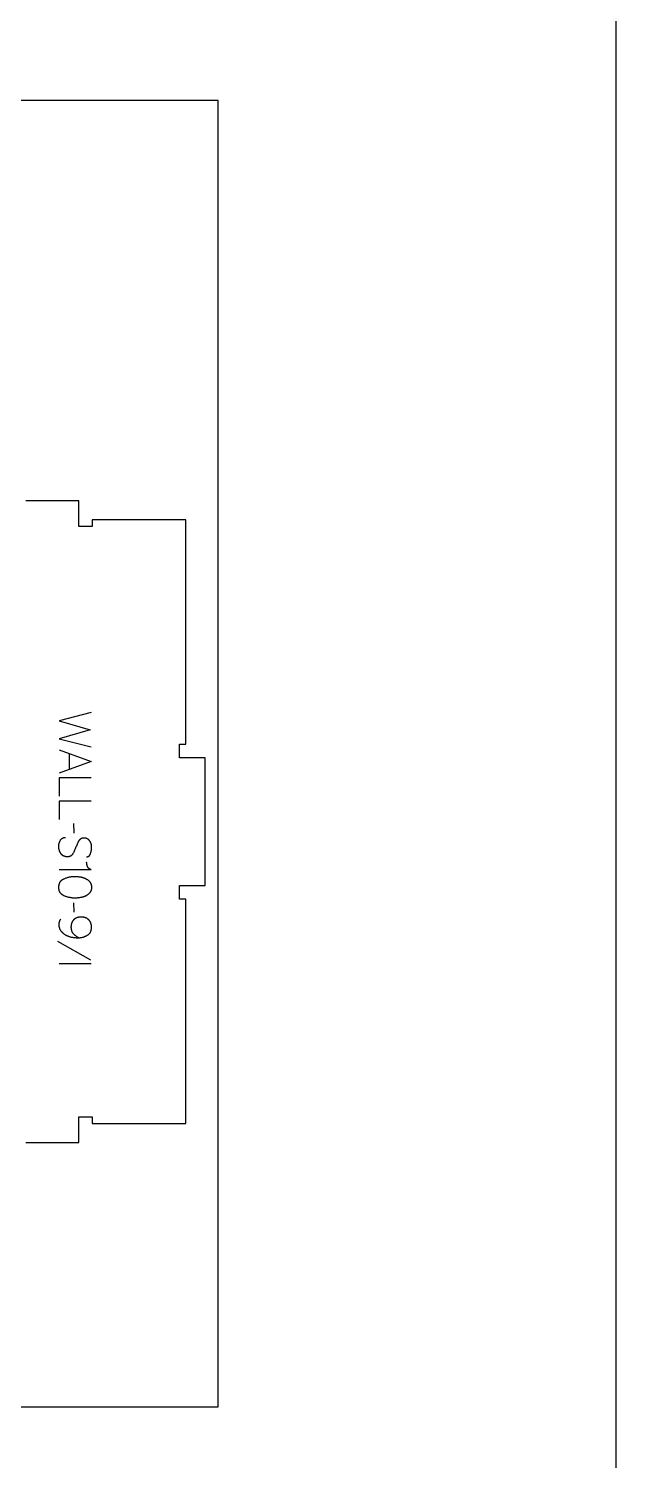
# Model space of a CAD drawing. Extents: x 5216 to 8399, y -10461 to -4867.
# Drawn here: x 7850 to 8399, y -8161 to -6824 of the extents above; entities that cross this region are included whole.
import ezdxf

# ---------------------------------------------------------------- set-up
doc = ezdxf.new("R2010")
doc.units = 0
for name, color, linetype in [('0_SHEET_SPRUCEPLY_2440X122', 1, 'CONTINUOUS'), ('1_ANYTOOL_1MMDEEP_LABELS_S', 2, 'CONTINUOUS'), ('4_ANYTOOL_CUTTHROUGH_OUTSI', 5, 'CONTINUOUS'), ('DONOTCUT', 18, 'CONTINUOUS')]:
    doc.layers.add(name, color=color, linetype=linetype)

msp = doc.modelspace()

# ---------------------------------------------------------------- linework, layer by layer
at = {"layer": '0_SHEET_SPRUCEPLY_2440X122'}
msp.add_lwpolyline([(5587.3, -6891.2), (5587.3, -8111.2), (8027.3, -8111.2), (8027.3, -6891.2)], close=True, dxfattribs=at)
at = {"layer": '1_ANYTOOL_1MMDEEP_LABELS_S'}
for points in [[(7908.9, -7462.9), (7878.9, -7470.6), (7908, -7479), (7878.9, -7487.5), (7908.9, -7495)], [(7878.9, -7497.6), (7908.9, -7508.5), (7878.9, -7519.5)], [(7888.4, -7501.1), (7888.4, -7516)], [(7908.9, -7523.8), (7878.9, -7523.8), (7878.9, -7540.9)], [(7908.9, -7545.6), (7878.9, -7545.6), (7878.9, -7562.7)], [(7892.8, -7575.4), (7892.7, -7566.6)], [(7904.3, -7597.6), (7904.5, -7597.6), (7904.6, -7597.6), (7904.7, -7597.6), (7904.7, -7597.6), (7904.8, -7597.6), (7904.9, -7597.6), (7905, -7597.6), (7905.1, -7597.5), (7905.2, -7597.5), (7905.3, -7597.5), (7905.3, -7597.5), (7905.4, -7597.5), (7905.5, -7597.5), (7905.6, -7597.4), (7905.7, -7597.4), (7905.8, -7597.4), (7905.8, -7597.4), (7905.9, -7597.3), (7906, -7597.3), (7906.1, -7597.3), (7906.1, -7597.2), (7906.2, -7597.2), (7906.3, -7597.1), (7906.3, -7597.1), (7906.4, -7597.1), (7906.5, -7597), (7906.5, -7597), (7906.6, -7596.9), (7906.7, -7596.9), (7906.7, -7596.8), (7906.8, -7596.8), (7906.9, -7596.7), (7906.9, -7596.7), (7907, -7596.6), (7907, -7596.6), (7907.1, -7596.5), (7907.2, -7596.5), (7907.2, -7596.4), (7907.3, -7596.3), (7907.3, -7596.3), (7907.4, -7596.2), (7907.4, -7596.1), (7907.5, -7596.1), (7907.5, -7596), (7907.6, -7595.9), (7907.6, -7595.8), (7907.7, -7595.8), (7907.7, -7595.7), (7907.8, -7595.6), (7907.8, -7595.5), (7907.8, -7595.4), (7907.9, -7595.3), (7908, -7595.1), (7908.1, -7594.9), (7908.1, -7594.7), (7908.2, -7594.5), (7908.3, -7594.3), (7908.5, -7593.5), (7908.7, -7592.7), (7908.8, -7591.9), (7909, -7591.2), (7909, -7590.8), (7909.1, -7590.4), (7909.1, -7590), (7909.2, -7589.7), (7909.2, -7589.3), (7909.2, -7588.9), (7909.2, -7588.6), (7909.2, -7588.2), (7909.2, -7588), (7909.2, -7587.8), (7909.2, -7587.6), (7909.2, -7587.5), (7909.2, -7587.3), (7909.1, -7587.1), (7909.1, -7586.9), (7909.1, -7586.7), (7909.1, -7586.5), (7909, -7586.3), (7909, -7586.1), (7909, -7586), (7908.9, -7585.8), (7908.9, -7585.6), (7908.8, -7585.4), (7908.8, -7585.3), (7908.7, -7585.1), (7908.6, -7584.9), (7908.6, -7584.7), (7908.5, -7584.6), (7908.4, -7584.4), (7908.3, -7584.2), (7908.3, -7584.1), (7908.2, -7583.9), (7908.1, -7583.7), (7908, -7583.6), (7907.9, -7583.4), (7907.8, -7583.2), (7907.7, -7583.1), (7907.6, -7582.9), (7907.5, -7582.8), (7907.4, -7582.6), (7907.3, -7582.5), (7907.2, -7582.3), (7907, -7582.2), (7906.9, -7582), (7906.8, -7581.9), (7906.7, -7581.8), (7906.5, -7581.6), (7906.4, -7581.5), (7906.2, -7581.4), (7906.1, -7581.3), (7906, -7581.2), (7905.8, -7581.1), (7905.7, -7581), (7905.5, -7580.9), (7905.3, -7580.8), (7905.2, -7580.7), (7905, -7580.7), (7904.8, -7580.6), (7904.7, -7580.5), (7904.5, -7580.5), (7904.3, -7580.4), (7904.1, -7580.4), (7904, -7580.3), (7903.8, -7580.3), (7903.6, -7580.2), (7903.4, -7580.2), (7903.2, -7580.2), (7903, -7580.2), (7902.8, -7580.1), (7902.6, -7580.1), (7902.4, -7580.1), (7902.2, -7580.1), (7902, -7580.1), (7901.8, -7580.1), (7901.5, -7580.1), (7901.3, -7580.2), (7901.1, -7580.2), (7900.9, -7580.2), (7900.8, -7580.3), (7900.6, -7580.3), (7900.4, -7580.3), (7900.2, -7580.4), (7900, -7580.5), (7899.8, -7580.5), (7899.8, -7580.6), (7899.7, -7580.6), (7899.6, -7580.6), (7899.5, -7580.7), (7899.4, -7580.7), (7899.3, -7580.7), (7899.3, -7580.8), (7899.2, -7580.8), (7899.1, -7580.9), (7899, -7580.9), (7898.9, -7581), (7898.9, -7581), (7898.8, -7581.1), (7898.7, -7581.1), (7898.7, -7581.2), (7898.6, -7581.2), (7898.5, -7581.3), (7898.4, -7581.3), (7898.4, -7581.4), (7898.3, -7581.5), (7898.2, -7581.5), (7898.2, -7581.6), (7898.1, -7581.7), (7898, -7581.7), (7897.9, -7581.9), (7897.8, -7582), (7897.7, -7582.1), (7897.6, -7582.3), (7897.4, -7582.4), (7897.3, -7582.6), (7897.2, -7582.8), (7897.1, -7583), (7896.7, -7583.7), (7896.4, -7584.4), (7896, -7585.1), (7895.6, -7585.9), (7895.3, -7586.7), (7895, -7587.5), (7894.6, -7588.3), (7894.3, -7589.1), (7894, -7590), (7893.7, -7590.8), (7893.3, -7591.5), (7893, -7592.3), (7892.6, -7593.1), (7892.2, -7593.8), (7891.8, -7594.5), (7891.4, -7595.2), (7891.3, -7595.3), (7891.2, -7595.5), (7891, -7595.6), (7891, -7595.7), (7890.9, -7595.8), (7890.9, -7595.9), (7890.8, -7595.9), (7890.7, -7596), (7890.7, -7596.1), (7890.6, -7596.1), (7890.5, -7596.2), (7890.5, -7596.3), (7890.4, -7596.3), (7890.3, -7596.4), (7890.3, -7596.4), (7890.2, -7596.5), (7890.1, -7596.6), (7890, -7596.6), (7890, -7596.7), (7889.9, -7596.7), (7889.8, -7596.8), (7889.7, -7596.8), (7889.7, -7596.9), (7889.6, -7596.9), (7889.5, -7597), (7889.4, -7597), (7889.3, -7597), (7889.2, -7597.1), (7889.2, -7597.1), (7889.1, -7597.2), (7889, -7597.2), (7888.9, -7597.2), (7888.8, -7597.3), (7888.7, -7597.3), (7888.6, -7597.3), (7888.5, -7597.3), (7888.5, -7597.4), (7888.3, -7597.4), (7888.1, -7597.5), (7887.9, -7597.5), (7887.7, -7597.5), (7887.5, -7597.6), (7887.3, -7597.6), (7887.1, -7597.6), (7886.8, -7597.6), (7886.6, -7597.6), (7886.4, -7597.6), (7886.2, -7597.6), (7885.9, -7597.6), (7885.7, -7597.5), (7885.5, -7597.5), (7885.3, -7597.5), (7885, -7597.5), (7884.8, -7597.4), (7884.6, -7597.4), (7884.4, -7597.3), (7884.2, -7597.3), (7884, -7597.2), (7883.8, -7597.1), (7883.6, -7597.1), (7883.4, -7597), (7883.2, -7596.9), (7883, -7596.8), (7882.9, -7596.7), (7882.7, -7596.6), (7882.5, -7596.5), (7882.3, -7596.4), (7882.2, -7596.3), (7882, -7596.2), (7881.9, -7596.1), (7881.7, -7595.9), (7881.6, -7595.8), (7881.4, -7595.7), (7881.3, -7595.5), (7881.1, -7595.4), (7881, -7595.2), (7880.9, -7595.1), (7880.7, -7594.9), (7880.6, -7594.7), (7880.5, -7594.6), (7880.4, -7594.4), (7880.2, -7594), (7880, -7593.7), (7879.8, -7593.3), (7879.6, -7592.9), (7879.4, -7592.6), (7879.3, -7592.2), (7879.2, -7592), (7879.1, -7591.8), (7879.1, -7591.6), (7879, -7591.4), (7879, -7591.2), (7878.9, -7591), (7878.9, -7590.8), (7878.8, -7590.6), (7878.8, -7590.4), (7878.7, -7590.2), (7878.7, -7590), (7878.7, -7589.8), (7878.6, -7589.6), (7878.6, -7589.4), (7878.6, -7589), (7878.5, -7588.6), (7878.5, -7588.2), (7878.5, -7587.8), (7878.5, -7587.4), (7878.6, -7587), (7878.6, -7586.6), (7878.7, -7586.2), (7878.7, -7585.8), (7878.8, -7585.4), (7878.9, -7585), (7879, -7584.6), (7879.1, -7584.3), (7879.2, -7583.9), (7879.4, -7583.5), (7879.5, -7583.2), (7879.7, -7582.8), (7879.9, -7582.5), (7880.1, -7582.1), (7880.2, -7582), (7880.3, -7581.8), (7880.4, -7581.6), (7880.5, -7581.5), (7880.6, -7581.3), (7880.7, -7581.2), (7880.8, -7581.1), (7881, -7580.9), (7881.1, -7580.8), (7881.2, -7580.7), (7881.3, -7580.6), (7881.5, -7580.5), (7881.5, -7580.4), (7881.6, -7580.4), (7881.7, -7580.3), (7881.7, -7580.3), (7881.8, -7580.2), (7881.9, -7580.2), (7882, -7580.1), (7882, -7580.1), (7882.1, -7580), (7882.2, -7580), (7882.3, -7580), (7882.3, -7579.9), (7882.4, -7579.9), (7882.5, -7579.8), (7882.6, -7579.8), (7882.6, -7579.8), (7882.7, -7579.8), (7882.8, -7579.7), (7882.9, -7579.7), (7883, -7579.7), (7883.1, -7579.6), (7883.3, -7579.6), (7883.5, -7579.5), (7883.6, -7579.5), (7883.8, -7579.5), (7884, -7579.4), (7884.2, -7579.4), (7884.4, -7579.4), (7884.5, -7579.4), (7884.7, -7579.4)], [(7878.9, -7609.5), (7908.9, -7609.5), (7908.8, -7609.5), (7908.6, -7609.4), (7908.5, -7609.4), (7908.3, -7609.4), (7908.2, -7609.3), (7908, -7609.3), (7907.9, -7609.3), (7907.8, -7609.2), (7907.7, -7609.2), (7907.5, -7609.1), (7907.5, -7609.1), (7907.4, -7609), (7907.3, -7609), (7907.3, -7609), (7907.2, -7608.9), (7907.2, -7608.9), (7907.1, -7608.9), (7907.1, -7608.8), (7907, -7608.8), (7906.9, -7608.8), (7906.9, -7608.7), (7906.8, -7608.7), (7906.8, -7608.6), (7906.7, -7608.6), (7906.7, -7608.6), (7906.6, -7608.5), (7906.6, -7608.5), (7906.5, -7608.4), (7906.5, -7608.4), (7906.4, -7608.3), (7906.4, -7608.3), (7906.3, -7608.2), (7906.3, -7608.1), (7906.2, -7608), (7906.1, -7607.9), (7906, -7607.8), (7905.9, -7607.7), (7905.8, -7607.5), (7905.8, -7607.4), (7905.7, -7607.3), (7905.6, -7607.1), (7905.6, -7607), (7905.5, -7606.9), (7905.4, -7606.6), (7905.3, -7606.3), (7905.2, -7606), (7905.1, -7605.7), (7905, -7605.4), (7904.9, -7605.2), (7904.8, -7604.9), (7904.8, -7604.6), (7904.7, -7604.3), (7904.7, -7604.1), (7904.6, -7603.8), (7904.6, -7603.5), (7904.6, -7603.3), (7904.6, -7603), (7904.5, -7602.8), (7904.5, -7602.5)], [(7892.8, -7649.2), (7892.7, -7640.4)], [(7899.5, -7653.5), (7899.8, -7653.5), (7900, -7653.5), (7900.3, -7653.5), (7900.5, -7653.5), (7900.8, -7653.6), (7901, -7653.6), (7901.3, -7653.6), (7901.5, -7653.7), (7901.8, -7653.7), (7902, -7653.8), (7902.2, -7653.8), (7902.5, -7653.9), (7902.7, -7654), (7902.9, -7654), (7903.1, -7654.1), (7903.4, -7654.2), (7903.6, -7654.3), (7903.8, -7654.4), (7904, -7654.5), (7904.2, -7654.6), (7904.4, -7654.7), (7904.6, -7654.8), (7904.8, -7654.9), (7905, -7655.1), (7905.1, -7655.2), (7905.3, -7655.3), (7905.5, -7655.5), (7905.7, -7655.6), (7905.8, -7655.8), (7906, -7655.9), (7906.2, -7656.1), (7906.3, -7656.3), (7906.5, -7656.4), (7906.6, -7656.6), (7906.8, -7656.8), (7906.9, -7657), (7907.1, -7657.2), (7907.2, -7657.3), (7907.3, -7657.5), (7907.4, -7657.7), (7907.6, -7657.9), (7907.7, -7658.1), (7907.8, -7658.3), (7907.9, -7658.5), (7908, -7658.8), (7908.1, -7659), (7908.2, -7659.2), (7908.2, -7659.4), (7908.3, -7659.6), (7908.4, -7659.8), (7908.5, -7660.1), (7908.5, -7660.3), (7908.6, -7660.5), (7908.6, -7660.8), (7908.7, -7661), (7908.7, -7661.2), (7908.7, -7661.5), (7908.8, -7661.7), (7908.8, -7662), (7908.8, -7662.2), (7908.8, -7662.5), (7908.9, -7662.7), (7908.9, -7663), (7908.9, -7663.3), (7908.9, -7663.6), (7908.9, -7663.9), (7908.8, -7664.3), (7908.8, -7664.6), (7908.8, -7664.9), (7908.7, -7665.2), (7908.7, -7665.5), (7908.6, -7665.8), (7908.6, -7666.1), (7908.5, -7666.4), (7908.4, -7666.7), (7908.3, -7666.9), (7908.2, -7667.2), (7908.1, -7667.5), (7908, -7667.7), (7907.9, -7668), (7907.8, -7668.1), (7907.8, -7668.2), (7907.7, -7668.3), (7907.7, -7668.4), (7907.6, -7668.6), (7907.5, -7668.7), (7907.4, -7668.8), (7907.4, -7668.9), (7907.3, -7669), (7907.2, -7669.1), (7907.1, -7669.2), (7907.1, -7669.3), (7907, -7669.4), (7906.9, -7669.5), (7906.8, -7669.6), (7906.7, -7669.7), (7906.6, -7669.8), (7906.5, -7669.9), (7906.4, -7670), (7906.3, -7670.1), (7906.2, -7670.2), (7906.1, -7670.3), (7906, -7670.4), (7905.9, -7670.5), (7905.7, -7670.6), (7905.5, -7670.8), (7905.3, -7670.9), (7905, -7671.1), (7904.8, -7671.2), (7904.5, -7671.4), (7904.3, -7671.5), (7904.1, -7671.6), (7903.8, -7671.8), (7903.6, -7671.9), (7903.3, -7672), (7903, -7672.1), (7902.8, -7672.2), (7902.5, -7672.3), (7902.3, -7672.4), (7902, -7672.5), (7901.7, -7672.6), (7901.5, -7672.7), (7901.2, -7672.8), (7900.9, -7672.8), (7900.4, -7673), (7899.8, -7673.1), (7899.3, -7673.2), (7898.7, -7673.3), (7898.1, -7673.3), (7897.5, -7673.4), (7896.9, -7673.4), (7896.3, -7673.4), (7895.7, -7673.4), (7895, -7673.4), (7894.3, -7673.3), (7893.6, -7673.3), (7892.9, -7673.2), (7892.2, -7673.1), (7891.6, -7673), (7890.4, -7672.8), (7889.8, -7672.7), (7889.2, -7672.5), (7888.6, -7672.3), (7888, -7672.1), (7887.7, -7672), (7887.5, -7671.9), (7887.2, -7671.8), (7886.9, -7671.7), (7886.6, -7671.6), (7886.4, -7671.5), (7886.1, -7671.3), (7885.8, -7671.2), (7885.6, -7671.1), (7885.3, -7670.9), (7885, -7670.8), (7884.8, -7670.6), (7884.5, -7670.5), (7884.3, -7670.3), (7884.1, -7670.1), (7883.8, -7670), (7883.6, -7669.8), (7883.3, -7669.6), (7883.1, -7669.4), (7882.9, -7669.2), (7882.6, -7669), (7882.4, -7668.8), (7882.2, -7668.6), (7882, -7668.4), (7881.8, -7668.2), (7881.6, -7668), (7881.4, -7667.8), (7881.2, -7667.6), (7881, -7667.4), (7880.9, -7667.1), (7880.7, -7666.9), (7880.5, -7666.7), (7880.4, -7666.4), (7880.3, -7666.2), (7880.1, -7666), (7880, -7665.7), (7879.9, -7665.5), (7879.8, -7665.2), (7879.6, -7665), (7879.5, -7664.7), (7879.5, -7664.5), (7879.4, -7664.2), (7879.3, -7663.9), (7879.2, -7663.7), (7879.1, -7663.4), (7879.1, -7663.1), (7879, -7662.8), (7879, -7662.6), (7879, -7662.3), (7878.9, -7662), (7878.9, -7661.7), (7878.9, -7661.4), (7878.9, -7661.1), (7878.9, -7660.8), (7878.9, -7660.5), (7878.9, -7660.1), (7878.9, -7660), (7878.9, -7659.8), (7878.9, -7659.6), (7879, -7659.5), (7879, -7659.3), (7879, -7659.1), (7879, -7659), (7879.1, -7658.8), (7879.1, -7658.6), (7879.2, -7658.5), (7879.2, -7658.3), (7879.2, -7658.2), (7879.3, -7658), (7879.3, -7657.9), (7879.4, -7657.7), (7879.5, -7657.6), (7879.5, -7657.4), (7879.6, -7657.3), (7879.6, -7657.1), (7879.7, -7657), (7879.8, -7656.8), (7879.9, -7656.7), (7879.9, -7656.5), (7880, -7656.4), (7880.1, -7656.3), (7880.2, -7656.1), (7880.3, -7656), (7880.4, -7655.9)], [(7897.7, -7673.4), (7897.4, -7673.2), (7897, -7673.1), (7896.7, -7672.9), (7896.3, -7672.8), (7896, -7672.6), (7895.7, -7672.4), (7895.3, -7672.2), (7895, -7671.9), (7894.7, -7671.7), (7894.4, -7671.5), (7894.1, -7671.2), (7893.8, -7671), (7893.5, -7670.7), (7893.2, -7670.4), (7892.9, -7670.1), (7892.6, -7669.8), (7892.4, -7669.6), (7892.3, -7669.5), (7892.1, -7669.3), (7892, -7669.1), (7891.9, -7669), (7891.8, -7668.8), (7891.7, -7668.6), (7891.5, -7668.4), (7891.4, -7668.2), (7891.3, -7668.1), (7891.2, -7667.9), (7891.1, -7667.7), (7891, -7667.5), (7891, -7667.3), (7890.9, -7667.1), (7890.8, -7666.9), (7890.7, -7666.7), (7890.7, -7666.5), (7890.6, -7666.3), (7890.6, -7666.1), (7890.5, -7665.8), (7890.5, -7665.6), (7890.4, -7665.4), (7890.4, -7665.2), (7890.3, -7664.9), (7890.3, -7664.7), (7890.3, -7664.5), (7890.3, -7664.2), (7890.2, -7664), (7890.2, -7663.8), (7890.2, -7663.5), (7890.2, -7663.3), (7890.2, -7663), (7890.2, -7662.7), (7890.2, -7662.5), (7890.3, -7662.2), (7890.3, -7662), (7890.3, -7661.7), (7890.3, -7661.5), (7890.4, -7661.2), (7890.4, -7661), (7890.5, -7660.7), (7890.5, -7660.5), (7890.6, -7660.3), (7890.6, -7660), (7890.7, -7659.8), (7890.8, -7659.6), (7890.8, -7659.4), (7890.9, -7659.1), (7891, -7658.9), (7891.1, -7658.7), (7891.2, -7658.5), (7891.3, -7658.3), (7891.4, -7658.1), (7891.5, -7657.9), (7891.6, -7657.7), (7891.7, -7657.5), (7891.8, -7657.3), (7891.9, -7657.1), (7892.1, -7656.9), (7892.2, -7656.8), (7892.4, -7656.6), (7892.5, -7656.4), (7892.6, -7656.2), (7892.8, -7656.1), (7893, -7655.9), (7893.1, -7655.7), (7893.3, -7655.6), (7893.5, -7655.4), (7893.6, -7655.3), (7893.8, -7655.2), (7894, -7655), (7894.2, -7654.9), (7894.4, -7654.8), (7894.5, -7654.7), (7894.7, -7654.6), (7894.9, -7654.5), (7895.1, -7654.4), (7895.4, -7654.3), (7895.6, -7654.2), (7895.8, -7654.1), (7896, -7654), (7896.2, -7653.9), (7896.5, -7653.9), (7896.7, -7653.8), (7896.9, -7653.8), (7897.2, -7653.7), (7897.4, -7653.7), (7897.6, -7653.6), (7897.9, -7653.6), (7898.2, -7653.6), (7898.4, -7653.5), (7898.7, -7653.5), (7898.9, -7653.5), (7899.2, -7653.5), (7899.5, -7653.5)], [(7908.4, -7694), (7877.6, -7676.8)], [(7908.9, -7697.5), (7878.9, -7697.5)]]:
    msp.add_lwpolyline(points, dxfattribs=at)
msp.add_lwpolyline([(7909.1, -7626), (7909.1, -7626.4), (7909.1, -7626.7), (7909.1, -7626.9), (7909.1, -7627.1), (7909.1, -7627.2), (7909, -7627.4), (7909, -7627.6), (7909, -7627.8), (7908.9, -7627.9), (7908.9, -7628.1), (7908.9, -7628.2), (7908.8, -7628.4), (7908.8, -7628.6), (7908.7, -7628.7), (7908.7, -7628.9), (7908.6, -7629), (7908.6, -7629.2), (7908.5, -7629.3), (7908.5, -7629.5), (7908.4, -7629.6), (7908.3, -7629.8), (7908.3, -7629.9), (7908.2, -7630), (7908.1, -7630.2), (7908, -7630.3), (7908, -7630.4), (7907.9, -7630.6), (7907.8, -7630.7), (7907.7, -7630.8), (7907.6, -7631), (7907.4, -7631.2), (7907.2, -7631.4), (7907, -7631.7), (7906.8, -7631.9), (7906.6, -7632.1), (7906.3, -7632.3), (7906.1, -7632.5), (7905.9, -7632.7), (7905.6, -7632.9), (7905.4, -7633.1), (7905.1, -7633.3), (7904.9, -7633.5), (7904.6, -7633.6), (7904.3, -7633.8), (7904, -7633.9), (7903.7, -7634.1), (7903.5, -7634.2), (7903.2, -7634.4), (7902.9, -7634.5), (7902.6, -7634.6), (7902.2, -7634.7), (7901.9, -7634.9), (7901.6, -7635), (7901.3, -7635.1), (7901, -7635.2), (7900.7, -7635.3), (7900.3, -7635.3), (7900, -7635.4), (7899.7, -7635.5), (7899.3, -7635.6), (7898.7, -7635.7), (7898, -7635.8), (7897.3, -7635.9), (7896.7, -7636), (7896, -7636), (7895.4, -7636.1), (7894.7, -7636.1), (7894.1, -7636.1), (7893.5, -7636.1), (7892.9, -7636.1), (7892.2, -7636.1), (7891.6, -7636.1), (7891, -7636), (7890.4, -7635.9), (7889.8, -7635.8), (7889.2, -7635.7), (7888.5, -7635.6), (7887.9, -7635.5), (7887.3, -7635.3), (7886.7, -7635.1), (7886.1, -7634.9), (7885.4, -7634.7), (7884.8, -7634.5), (7884.2, -7634.3), (7883.6, -7634), (7883.3, -7633.9), (7883, -7633.7), (7882.7, -7633.6), (7882.6, -7633.5), (7882.4, -7633.4), (7882.3, -7633.3), (7882.1, -7633.3), (7882, -7633.2), (7881.9, -7633.1), (7881.8, -7633), (7881.6, -7632.9), (7881.5, -7632.8), (7881.4, -7632.7), (7881.3, -7632.6), (7881.2, -7632.5), (7881.1, -7632.4), (7881, -7632.3), (7880.9, -7632.2), (7880.8, -7632.1), (7880.7, -7632), (7880.6, -7631.9), (7880.5, -7631.8), (7880.4, -7631.7), (7880.3, -7631.6), (7880.2, -7631.4), (7880.1, -7631.3), (7880, -7631.2), (7879.9, -7631.1), (7879.9, -7630.9), (7879.8, -7630.8), (7879.7, -7630.7), (7879.6, -7630.6), (7879.6, -7630.4), (7879.5, -7630.3), (7879.4, -7630.2), (7879.4, -7630), (7879.3, -7629.9), (7879.3, -7629.7), (7879.2, -7629.6), (7879.1, -7629.5), (7879.1, -7629.3), (7879, -7629.2), (7879, -7629), (7879, -7628.9), (7878.9, -7628.7), (7878.8, -7628.4), (7878.8, -7628.1), (7878.7, -7627.7), (7878.7, -7627.4), (7878.7, -7627.1), (7878.6, -7626.7), (7878.6, -7626.3), (7878.6, -7626), (7878.6, -7625.6), (7878.6, -7625.3), (7878.7, -7624.9), (7878.7, -7624.6), (7878.7, -7624.2), (7878.8, -7623.9), (7878.9, -7623.6), (7878.9, -7623.4), (7878.9, -7623.3), (7879, -7623.1), (7879, -7623), (7879.1, -7622.8), (7879.1, -7622.7), (7879.2, -7622.5), (7879.2, -7622.4), (7879.3, -7622.2), (7879.3, -7622.1), (7879.4, -7622), (7879.4, -7621.8), (7879.5, -7621.7), (7879.6, -7621.6), (7879.6, -7621.4), (7879.7, -7621.3), (7879.8, -7621.2), (7879.9, -7621.1), (7879.9, -7620.9), (7880, -7620.8), (7880.1, -7620.7), (7880.2, -7620.6), (7880.3, -7620.5), (7880.4, -7620.3), (7880.5, -7620.2), (7880.6, -7620.1), (7880.7, -7620), (7880.8, -7619.9), (7880.9, -7619.8), (7881, -7619.7), (7881.1, -7619.6), (7881.2, -7619.5), (7881.3, -7619.4), (7881.4, -7619.3), (7881.5, -7619.2), (7881.7, -7619.1), (7881.8, -7619), (7881.9, -7618.9), (7882, -7618.8), (7882.2, -7618.8), (7882.3, -7618.7), (7882.4, -7618.6), (7882.6, -7618.5), (7882.7, -7618.4), (7883, -7618.3), (7883.3, -7618.1), (7883.6, -7618), (7884.3, -7617.8), (7884.9, -7617.5), (7885.5, -7617.3), (7886.1, -7617.1), (7886.7, -7616.9), (7887.4, -7616.7), (7888, -7616.6), (7888.6, -7616.4), (7889.2, -7616.3), (7889.8, -7616.2), (7890.5, -7616.1), (7891.1, -7616), (7891.7, -7616), (7892.3, -7615.9), (7892.9, -7615.9), (7893.5, -7615.9), (7894.1, -7615.9), (7894.8, -7615.9), (7895.4, -7616), (7896, -7616), (7896.7, -7616.1), (7897.4, -7616.2), (7898, -7616.3), (7898.7, -7616.4), (7899.1, -7616.4), (7899.4, -7616.5), (7899.7, -7616.6), (7900.1, -7616.6), (7900.4, -7616.7), (7900.7, -7616.8), (7901, -7616.9), (7901.3, -7617), (7901.7, -7617.1), (7902, -7617.2), (7902.3, -7617.3), (7902.6, -7617.4), (7902.9, -7617.6), (7903.2, -7617.7), (7903.5, -7617.8), (7903.8, -7618), (7904.1, -7618.1), (7904.3, -7618.3), (7904.6, -7618.4), (7904.9, -7618.6), (7905.1, -7618.8), (7905.4, -7618.9), (7905.6, -7619.1), (7905.9, -7619.3), (7906.1, -7619.5), (7906.4, -7619.7), (7906.6, -7619.9), (7906.8, -7620.1), (7907, -7620.4), (7907.2, -7620.6), (7907.4, -7620.8), (7907.6, -7621.1), (7907.7, -7621.2), (7907.8, -7621.3), (7907.9, -7621.4), (7908, -7621.6), (7908, -7621.7), (7908.1, -7621.8), (7908.2, -7622), (7908.3, -7622.1), (7908.3, -7622.3), (7908.4, -7622.4), (7908.5, -7622.5), (7908.5, -7622.7), (7908.6, -7622.8), (7908.6, -7623), (7908.7, -7623.1), (7908.7, -7623.3), (7908.8, -7623.4), (7908.8, -7623.6), (7908.9, -7623.7), (7908.9, -7623.9), (7908.9, -7624.1), (7909, -7624.2), (7909, -7624.4), (7909, -7624.6), (7909.1, -7624.7), (7909.1, -7624.9), (7909.1, -7625.1), (7909.1, -7625.3), (7909.1, -7625.6)], close=True, dxfattribs=at)
at = {"layer": '4_ANYTOOL_CUTTHROUGH_OUTSI', "color": 5}
msp.add_lwpolyline([(7847.8, -7864.5), (7897.3, -7864.5), (7897.3, -7840.5), (7909.8, -7840.5), (7909.8, -7846.5), (7997.3, -7846.5), (7997.3, -7637), (7991.3, -7637), (7991.3, -7624.5), (8015.3, -7624.5), (8015.3, -7505), (7991.3, -7505), (7991.3, -7492.5), (7997.3, -7492.5), (7997.3, -7283), (7909.8, -7283), (7909.8, -7289), (7897.3, -7289), (7897.3, -7265), (7847.8, -7265)], dxfattribs=at)
at = {"layer": 'DONOTCUT'}
msp.add_lwpolyline([(5215.6, -10460.6), (8399, -10460.6), (8399, -4867.2), (5215.6, -4867.2)], close=True, dxfattribs=at)

doc.saveas('drawing.dxf')
